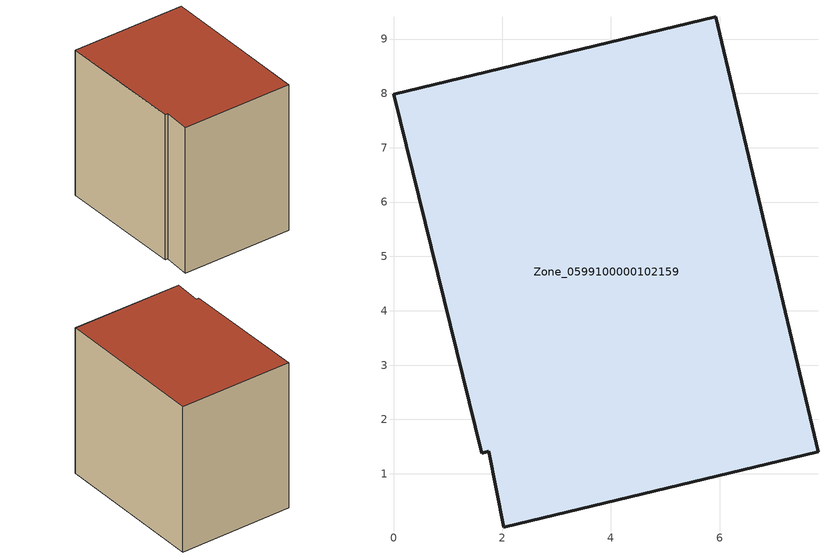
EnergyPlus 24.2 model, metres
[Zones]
Zone_0599100000102159
 floor ground (C_G): 5.93,9.41 7.81,1.41 2.03,0.02 1.76,1.42 1.62,1.38 0,7.98 z0
 wall outside (C_F): 7.81,1.41 5.93,9.41 0,7.98 1.62,1.38 1.76,1.42 2.03,0.02 7.81,1.41 z0:7.97
 roof outside (C_R): 1.76,1.42 2.03,0.02 7.81,1.41 5.93,9.41 0,7.98 1.62,1.38 z7.97
[BUILDING]
Pand.0599100000102159: North Axis=0; Terrain=City; Loads Convergence Tolerance Value=0.04; Temperature Convergence Tolerance Value=0.4; Solar Distribution=FullExterior; Maximum Number of Warmup Days=25; Minimum Number of Warmup Days=1
[Site:Location]
Rotterdam.The.Hague.AP_ZH_NLD Design_Conditions: Latitude=51.96; Longitude=4.45; Time Zone=1; Elevation=-4.5
[SITE:GROUNDTEMPERATURE:BUILDINGSURFACE]
18, 18, 18, 18, 18, 18, 18, 18, 18, 18, 18, 18
[MATERIAL] Thermal Absorptance=0.9; Solar Absorptance=0.7; Visible Absorptance=0.7
Name | Roughness | Thickness | Conductivity | Density | Specific Heat
G.TC.1965-1974 | MediumSmooth | 0.15 | 0.882353 | 540 | 1210
F.TC.1965-1974 | Rough | 0.3 | 0.697674 | 1920 | 840
R.TC.1965-1974 | MediumRough | 0.2 | 0.232558 | 1500 | 1000
[CONSTRUCTION]
C_G: G.TC.1965-1974
C_F: F.TC.1965-1974
C_R: R.TC.1965-1974
[ZONE]
Zone_0599100000102159: Type=1; Multiplier=1; Ceiling Height=Autocalculate; Volume=Autocalculate; Floor Area=autocalculate; Part of Total Floor Area=Yes
[ZONEINFILTRATION:DESIGNFLOWRATE]
Infil_Zone_0599100000102159: Zone or ZoneList or Space or SpaceList=Zone_0599100000102159; Schedule=AlwaysOn; Design Flow Rate Calculation Method=Flow/Area; Flow Rate per Floor Area=0.003; Constant Term Coefficient=1; Temperature Term Coefficient=0; Velocity Term Coefficient=0; Velocity Squared Term Coefficient=0
[HVACTEMPLATE:ZONE:IDEALLOADSAIRSYSTEM]
Zone_0599100000102159: Maximum Heating Supply Air Temperature=50; Minimum Cooling Supply Air Temperature=13; Maximum Heating Supply Air Humidity Ratio=0.0156; Minimum Cooling Supply Air Humidity Ratio=0.0077; Heating Limit=NoLimit; Cooling Limit=NoLimit; Dehumidification Control Type=ConstantSensibleHeatRatio; Cooling Sensible Heat Ratio=0.7; Dehumidification Setpoint=60; Humidification Control Type=None; Humidification Setpoint=30; Outdoor Air Method=None; Outdoor Air Flow Rate per Person=0.00944; Outdoor Air Flow Rate per Zone Floor Area=0; Outdoor Air Flow Rate per Zone=0; Demand Controlled Ventilation Type=None; Outdoor Air Economizer Type=NoEconomizer; Heat Recovery Type=None; Sensible Heat Recovery Effectiveness=0.7; Latent Heat Recovery Effectiveness=0.65
[ZONECONTROL:THERMOSTAT]
ThermostatControl_Zone_0599100000102159: Zone or ZoneList=Zone_0599100000102159; Control Type Schedule=DualSetpointControlType; Control 1=Thermostat_Zone_0599100000102159; Temperature Difference Between Cutout And Setpoint=0
[THERMOSTATSETPOINT:DUALSETPOINT]
Thermostat_Zone_0599100000102159: Heating Setpoint Temperature Schedule=HeatingSetpoint_Zone_0599100000102159; Cooling Setpoint Temperature Schedule=CoolingSetpoint_Zone_0599100000102159
[SCHEDULE:COMPACT]
HeatingSetpoint_Zone_0599100000102159: Through: 12/31, For: AllDays, Until: 24:00, 21
CoolingSetpoint_Zone_0599100000102159: Through: 12/31, For: AllDays, Until: 24:00, 24
DualSetpointControlType: Through: 12/31, For: AllDays, Until: 24:00, 4
AlwaysOn: Through: 12/31, For: AllDays, Until: 24:00, 1
